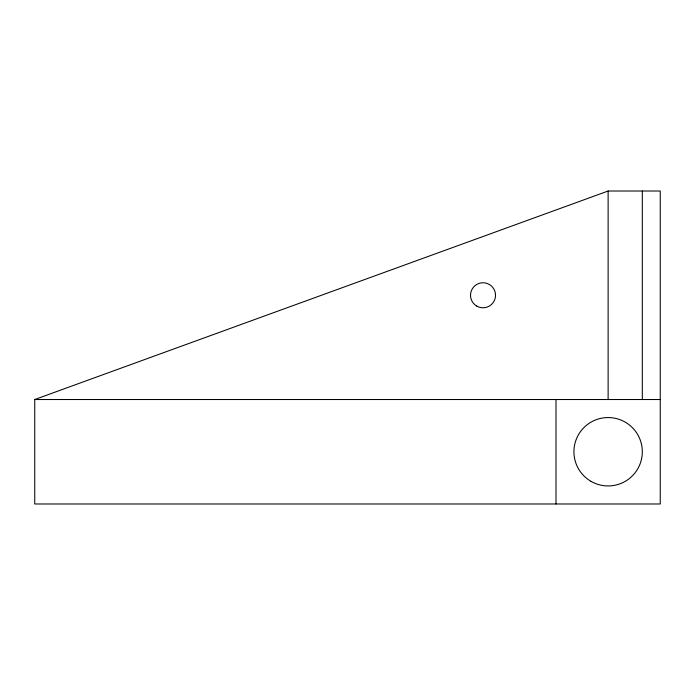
<?xml version="1.0" encoding="UTF-8"?>
<svg xmlns="http://www.w3.org/2000/svg" width="695" height="695" viewBox="0 0 695 695"><rect width="100%" height="100%" fill="white"/><g stroke="black" fill="none" stroke-linecap="round" stroke-linejoin="round"><path stroke-width="1.04" d="M34.75 399.521L608.125 191.021L660.25 191.021L660.25 503.979L34.75 503.979L34.75 399.521L660.25 399.521M642.319 191.021L642.319 399.521M608.125 191.021L608.125 399.521M556 399.521L556 503.979M591.028 481.366A34.194 34.194 0 0 0 642.319 451.75A34.194 34.194 0 0 0 591.028 422.134A34.194 34.194 0 0 0 591.028 481.366M476.77 306.104A12.51 12.51 0 0 0 495.535 295.271A12.51 12.51 0 0 0 476.77 284.437A12.51 12.51 0 0 0 476.77 306.104"/></g></svg>
